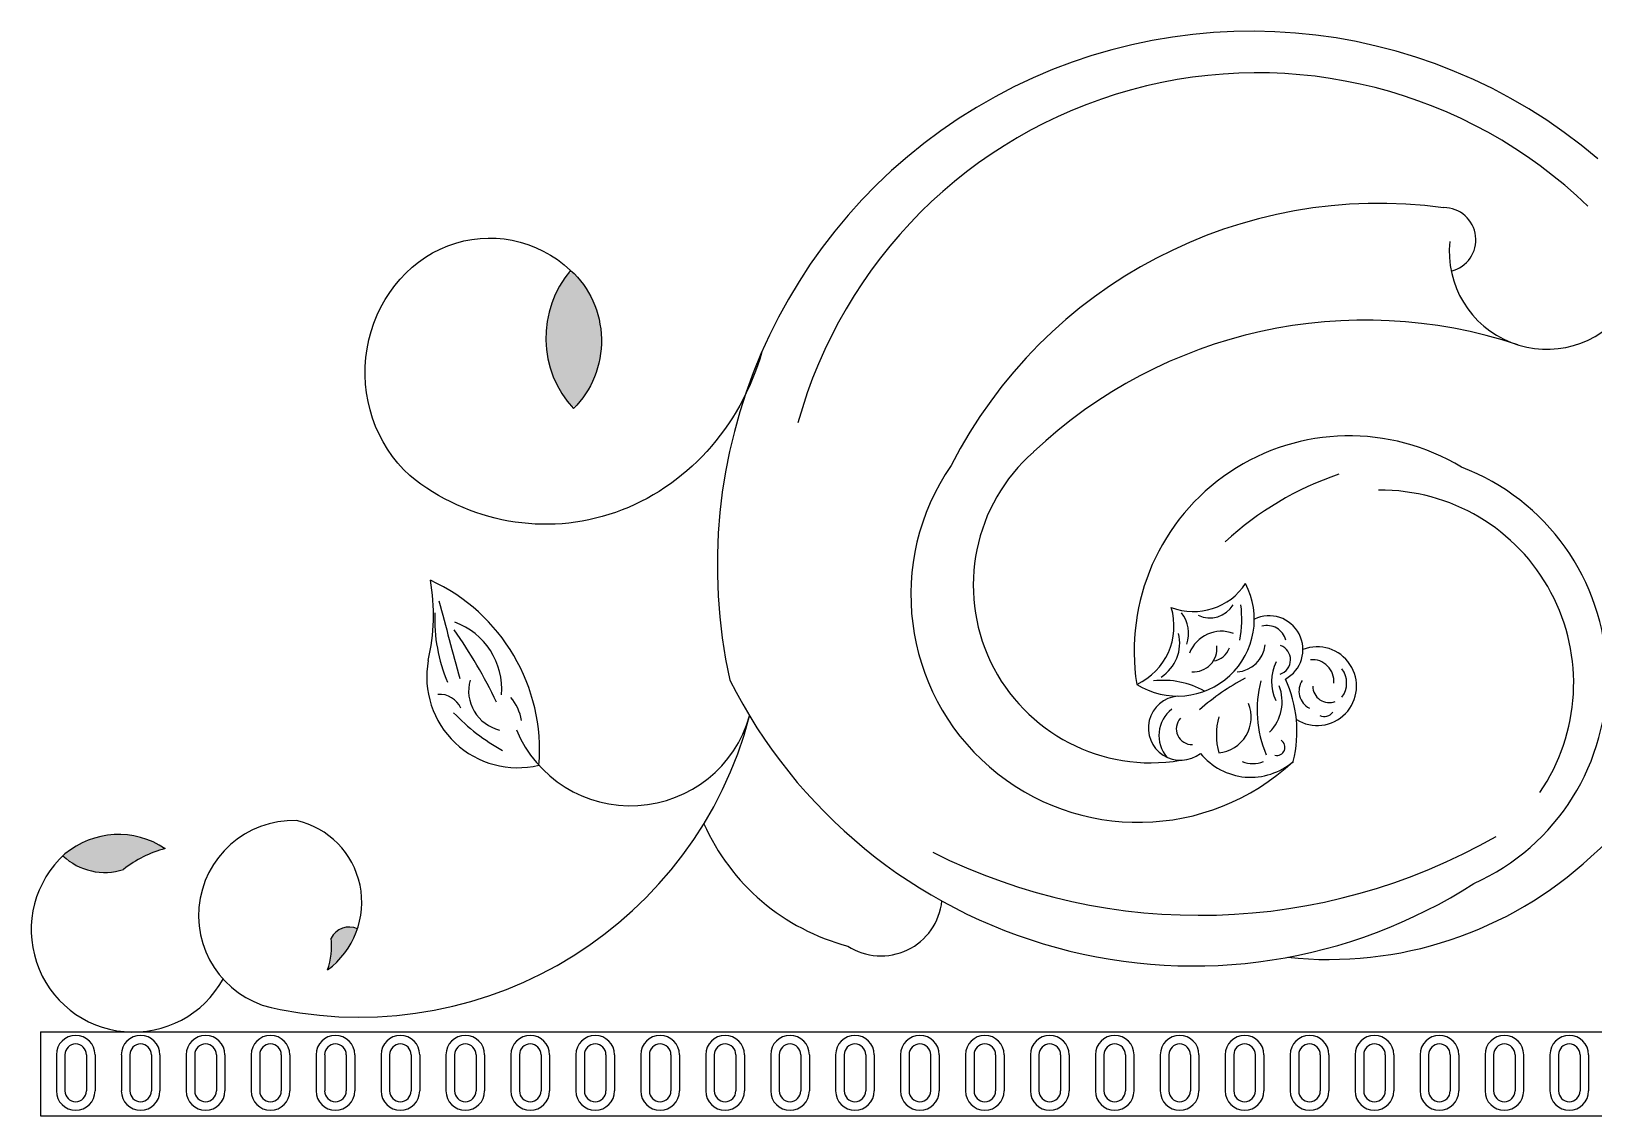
# Model space of a CAD drawing. Extents: x 12262 to 40734, y 30451 to 49613.
# Drawn here: x 16017.4 to 16343.2, y 34393.9 to 34620 of the extents above; entities that cross this region are included whole.
import ezdxf

# ---------------------------------------------------------------- set-up
doc = ezdxf.new("R2010")
doc.units = 0
doc.header["$LTSCALE"] = 0.85
doc.header["$MEASUREMENT"] = 0
doc.layers.get('0').update_dxf_attribs({"linetype": 'CONTINUOUS'})

# ---------------------------------------------------------------- blocks, each defined once
blk = doc.blocks.new('A$C3F570633')
h = blk.add_hatch(color=256)
edge = h.paths.add_edge_path()
edge.add_ellipse((147.16, 2717.21), major_axis=(0, 19.01), ratio=0.92634, start_angle=221.9639, end_angle=320.5536, ccw=False)
edge.add_ellipse((172.24, 2717.8), major_axis=(0, 20.57), ratio=0.92634, start_angle=46.7777, end_angle=135.7398, ccw=False)
for points in [[(65.14, 2607.02, -0.101228), (73.79, 2611.35, 0.333419), (52.9, 2610.25, 0.006628), (52.49, 2609.86, 0.275677)], [(108.41, 2592.7, -0.110684), (107.67, 2586.08, 0.155427), (113.91, 2594.65, 0.399305)]]:
    blk.add_hatch(color=256).paths.add_polyline_path(points)
for p, q in [((47.83, 2573.18), (753.67, 2573.18)), ((47.83, 2573.18), (47.83, 2555.68)), ((51.13, 2568.4), (51.13, 2560.85)), ((52.91, 2568.4), (52.91, 2560.85)), ((57.4, 2568.4), (57.4, 2560.85)), ((59.18, 2568.4), (59.18, 2560.85)), ((64.67, 2568.4), (64.67, 2560.85)), ((66.45, 2568.4), (66.45, 2560.85)), ((70.94, 2568.4), (70.94, 2560.85)), ((72.72, 2568.4), (72.72, 2560.85)), ((78.2, 2568.4), (78.2, 2560.85)), ((79.99, 2568.4), (79.99, 2560.85)), ((84.48, 2568.4), (84.48, 2560.85)), ((86.26, 2568.4), (86.26, 2560.85)), ((91.74, 2568.4), (91.74, 2560.85)), ((93.53, 2568.4), (93.53, 2560.85)), ((98.02, 2568.4), (98.02, 2560.85)), ((99.8, 2568.4), (99.8, 2560.85)), ((105.28, 2568.4), (105.28, 2560.85)), ((107.07, 2568.4), (107.07, 2560.85)), ((111.56, 2568.4), (111.56, 2560.85)), ((113.34, 2568.4), (113.34, 2560.85)), ((118.82, 2568.4), (118.82, 2560.85)), ((120.6, 2568.4), (120.6, 2560.85)), ((125.1, 2568.4), (125.1, 2560.85)), ((126.88, 2568.4), (126.88, 2560.85)), ((132.36, 2568.4), (132.36, 2560.85)), ((134.14, 2568.4), (134.14, 2560.85)), ((138.64, 2568.4), (138.64, 2560.85)), ((140.42, 2568.4), (140.42, 2560.85)), ((145.9, 2568.4), (145.9, 2560.85)), ((147.68, 2568.4), (147.68, 2560.85)), ((152.18, 2568.4), (152.18, 2560.85)), ((153.96, 2568.4), (153.96, 2560.85)), ((159.44, 2568.4), (159.44, 2560.85)), ((161.22, 2568.4), (161.22, 2560.85)), ((165.72, 2568.4), (165.72, 2560.85)), ((167.5, 2568.4), (167.5, 2560.85)), ((172.98, 2568.4), (172.98, 2560.85)), ((174.76, 2568.4), (174.76, 2560.85)), ((179.26, 2568.4), (179.26, 2560.85)), ((181.04, 2568.4), (181.04, 2560.85)), ((186.52, 2568.4), (186.52, 2560.85)), ((188.3, 2568.4), (188.3, 2560.85)), ((192.8, 2568.4), (192.8, 2560.85)), ((194.58, 2568.4), (194.58, 2560.85)), ((200.06, 2568.4), (200.06, 2560.85)), ((201.84, 2568.4), (201.84, 2560.85)), ((206.34, 2568.4), (206.34, 2560.85)), ((208.12, 2568.4), (208.12, 2560.85)), ((213.6, 2568.4), (213.6, 2560.85)), ((215.38, 2568.4), (215.38, 2560.85)), ((219.87, 2568.4), (219.87, 2560.85)), ((221.66, 2568.4), (221.66, 2560.85)), ((227.14, 2568.4), (227.14, 2560.85)), ((228.92, 2568.4), (228.92, 2560.85)), ((233.41, 2568.4), (233.41, 2560.85)), ((235.2, 2568.4), (235.2, 2560.85)), ((240.68, 2568.4), (240.68, 2560.85)), ((242.46, 2568.4), (242.46, 2560.85)), ((246.95, 2568.4), (246.95, 2560.85)), ((248.74, 2568.4), (248.74, 2560.85)), ((254.22, 2568.4), (254.22, 2560.85)), ((256, 2568.4), (256, 2560.85)), ((260.49, 2568.4), (260.49, 2560.85)), ((262.27, 2568.4), (262.27, 2560.85)), ((267.76, 2568.4), (267.76, 2560.85)), ((269.54, 2568.4), (269.54, 2560.85)), ((274.03, 2568.4), (274.03, 2560.85)), ((275.81, 2568.4), (275.81, 2560.85)), ((281.3, 2568.4), (281.3, 2560.85)), ((283.08, 2568.4), (283.08, 2560.85)), ((287.57, 2568.4), (287.57, 2560.85)), ((289.35, 2568.4), (289.35, 2560.85)), ((294.84, 2568.4), (294.84, 2560.85)), ((296.62, 2568.4), (296.62, 2560.85)), ((301.11, 2568.4), (301.11, 2560.85)), ((302.89, 2568.4), (302.89, 2560.85)), ((308.38, 2568.4), (308.38, 2560.85)), ((310.16, 2568.4), (310.16, 2560.85)), ((314.65, 2568.4), (314.65, 2560.85)), ((316.43, 2568.4), (316.43, 2560.85)), ((321.92, 2568.4), (321.92, 2560.85)), ((323.7, 2568.4), (323.7, 2560.85)), ((328.19, 2568.4), (328.19, 2560.85)), ((329.97, 2568.4), (329.97, 2560.85)), ((335.46, 2568.4), (335.46, 2560.85)), ((337.24, 2568.4), (337.24, 2560.85)), ((341.73, 2568.4), (341.73, 2560.85)), ((343.51, 2568.4), (343.51, 2560.85)), ((349, 2568.4), (349, 2560.85)), ((350.78, 2568.4), (350.78, 2560.85)), ((355.27, 2568.4), (355.27, 2560.85)), ((357.05, 2568.4), (357.05, 2560.85)), ((362.54, 2568.4), (362.54, 2560.85)), ((364.32, 2568.4), (364.32, 2560.85)), ((368.81, 2568.4), (368.81, 2560.85)), ((370.59, 2568.4), (370.59, 2560.85)), ((47.83, 2555.68), (753.67, 2555.68))]:
    blk.add_line(p, q)
for centre, radius, start, end in [((300.29, 2670.38), 111.36, 49.5808, 192.3837), ((301.52, 2673.74), 99.33, 46.0462, 164.6074), ((361.88, 2735.78), 20.33, 173.9454, 37.7959), ((326.96, 2645.62), 100.24, 82.3093, 152.9376), ((340.38, 2738.26), 6.71, 283.5992, 90), ((324.03, 2620.67), 100.85, 71.5926, 133.3254), ((320.75, 2652.49), 44.91, 58.6643, 188.8375), ((276.72, 2664.27), 47.43, 145.358, 312.9438), ((279.31, 2666.26), 37.01, 131.3835, 279.6487), ((339.52, 2627.25), 65.6, 108.6838, 132.917), ((327.46, 2646.94), 46.96, 294.1634, 69.2307), ((327.23, 2645.82), 40.26, 325.5368, 90.598), ((89.46, 2659.98), 40.31, 346.4758, 10.4673), ((112.99, 2631.93), 38.87, 355.2862, 65.5164), ((284.88, 2659.17), 16.02, 237.9468, 27.667), ((288.21, 2673.83), 13.05, 249.2051, 326.4114), ((2210.06, 3211.83), 2150.38, 194.78576, 195.23385), ((291.64, 2665.09), 5.65, 244.3468, 329.1761), ((274.69, 2659.13), 23.6, 349.4388, 7.4628), ((163.14, 2659.12), 33.13, 177.623, 203.2223), ((129.07, 2644.56), 14.92, 355.5445, 69.9985), ((270.73, 2657.76), 13.42, 294.9081, 16.7732), ((280.35, 2656.25), 6.83, 340.7863, 38.4346), ((304, 2652.86), 7.03, 298.7036, 116.1317), ((45.24, 2594.91), 108.37, 25.7002, 34.9438), ((276.94, 2654.18), 8.4, 302.8384, 13.9699), ((294.08, 2649.46), 7.2, 69.6303, 158.3841), ((303.55, 2653.79), 4.06, 14.5012, 105.303), ((288.21, 2653.11), 4.9, 266.2838, 5.8459), ((291.85, 2654.5), 4.05, 277.0906, 341.4468), ((296.91, 2654.52), 6.32, 273.4464, 353.5284), ((305.26, 2650.73), 3.18, 288.6362, 69.4505), ((314.01, 2645.22), 8.2, 238.0309, 111.303), ((147.31, 2647.18), 18.96, 169.7358, 283.4774), ((313.55, 2646.17), 9.07, 152.8006, 205.7821), ((312.99, 2646.23), 4.51, 354.8181, 95.2176), ((315.2, 2645.87), 4.95, 323.4591, 36.5409), ((145.52, 2644.28), 8.44, 164.9148, 256.3532), ((288.16, 2695.05), 108.15, 206.6773, 302.7563), ((281.9, 2628.84), 17.59, 60.6346, 96.5239), ((324.16, 2600.52), 52.78, 118.4873, 131.0582), ((325.31, 2640.23), 23.82, 165.2022, 202.9754), ((283.75, 2635.75), 26.03, 346.2088, 24.8539), ((314.22, 2644.19), 4.01, 146.3391, 242.6826), ((130.99, 2638.62), 4.9, 24.3612, 93.74), ((138.68, 2636.6), 9.53, 8.968, 41.0919), ((285.51, 2636.47), 6.7, 95.3913, 308.2546), ((297.64, 2642.01), 9.06, 315.2754, 21.4118), ((316.53, 2645.25), 3.45, 180.4651, 291.0671), ((114.27, 2660.38), 84.16, 258.7163, 345.2884), ((163.79, 2667.86), 41.03, 223.3651, 241.4165), ((170.84, 2646.13), 25.83, 202.821, 343.9979), ((287.93, 2634.93), 6.94, 127.6176, 220.6954), ((292.78, 2638.77), 7.47, 275.4671, 22.4102), ((315.52, 2641.02), 2.12, 243.3598, 325.6899), ((451.11, 2523.85), 117.33, 52.1846, 133.0017), ((287.91, 2636.31), 3.28, 137.4259, 271.4883), ((307.22, 2635.08), 14.23, 164.7387, 195.2613), ((305.59, 2632.49), 1.7, 256.2448, 58.229), ((300.16, 2639.77), 13.54, 219.2281, 310.98), ((300.58, 2634.59), 5.51, 246.4739, 293.5261), ((100.57, 2597.43), 19.78, 88.2494, 261.9601), ((97.33, 2600.16), 17.47, 306.2832, 77.2766), ((227.75, 2635.13), 45.59, 204.0456, 255.2178), ((64.08, 2596.87), 17.43, 56.1308, 129.8882), ((289.47, 2721.85), 124.39, 243.4355, 299.8011), ((67.2, 2594.44), 21.32, 132.14, 331.2262), ((61.19, 2619.05), 12.65, 226.525, 288.1742), ((80.03, 2588.04), 24.13, 104.9902, 128.1113), ((316.42, 2668.78), 80.53, 263.8941, 312.7626), ((223.07, 2601.75), 12.76, 237.0091, 354.1215), ((112.18, 2590.78), 4.23, 66.0062, 153.0746), ((93.26, 2591.05), 15.24, 340.9631, 6.2273), ((55.15, 2568.4), 4.03, 0, 180), ((55.15, 2568.4), 2.25, 0, 180), ((68.69, 2568.4), 4.03, 0, 180), ((68.69, 2568.4), 2.25, 0, 180), ((82.23, 2568.4), 4.03, 0, 180), ((82.23, 2568.4), 2.25, 0, 180), ((95.77, 2568.4), 4.03, 0, 180), ((95.77, 2568.4), 2.25, 0, 180), ((109.31, 2568.4), 4.03, 0, 180), ((109.31, 2568.4), 2.25, 0, 180), ((122.85, 2568.4), 4.03, 0, 180), ((122.85, 2568.4), 2.25, 0, 180), ((136.39, 2568.4), 4.03, 0, 180), ((136.39, 2568.4), 2.25, 0, 180), ((149.93, 2568.4), 4.03, 0, 180), ((149.93, 2568.4), 2.25, 0, 180), ((163.47, 2568.4), 4.03, 0, 180), ((163.47, 2568.4), 2.25, 0, 180), ((177.01, 2568.4), 4.03, 0, 180), ((177.01, 2568.4), 2.25, 0, 180), ((190.55, 2568.4), 4.03, 0, 180), ((190.55, 2568.4), 2.25, 0, 180), ((204.09, 2568.4), 4.03, 0, 180), ((204.09, 2568.4), 2.25, 0, 180), ((217.63, 2568.4), 4.03, 0, 180), ((217.63, 2568.4), 2.25, 0, 180), ((231.17, 2568.4), 4.03, 0, 180), ((231.17, 2568.4), 2.25, 0, 180), ((244.71, 2568.4), 4.03, 0, 180), ((244.71, 2568.4), 2.25, 0, 180), ((258.25, 2568.4), 4.03, 0, 180), ((258.25, 2568.4), 2.25, 0, 180), ((271.79, 2568.4), 4.03, 0, 180), ((271.79, 2568.4), 2.25, 0, 180), ((285.33, 2568.4), 4.03, 0, 180), ((285.33, 2568.4), 2.25, 0, 180), ((298.87, 2568.4), 4.03, 0, 180), ((298.87, 2568.4), 2.25, 0, 180), ((312.41, 2568.4), 4.03, 0, 180), ((312.41, 2568.4), 2.25, 0, 180), ((325.95, 2568.4), 4.03, 0, 180), ((325.95, 2568.4), 2.25, 0, 180), ((339.49, 2568.4), 4.03, 0, 180), ((339.49, 2568.4), 2.25, 0, 180), ((353.03, 2568.4), 4.03, 0, 180), ((353.03, 2568.4), 2.25, 0, 180), ((366.57, 2568.4), 4.03, 0, 180), ((366.57, 2568.4), 2.25, 0, 180), ((55.15, 2560.85), 4.03, 180, 0), ((55.15, 2560.85), 2.25, 180, 0), ((68.69, 2560.85), 4.03, 180, 0), ((68.69, 2560.85), 2.25, 180, 0), ((82.23, 2560.85), 4.03, 180, 0), ((82.23, 2560.85), 2.25, 180, 0), ((95.77, 2560.85), 4.03, 180, 0), ((95.77, 2560.85), 2.25, 180, 0), ((109.31, 2560.85), 4.03, 180, 0), ((109.31, 2560.85), 2.25, 180, 0), ((122.85, 2560.85), 4.03, 180, 0), ((122.85, 2560.85), 2.25, 180, 0), ((136.39, 2560.85), 4.03, 180, 0), ((136.39, 2560.85), 2.25, 180, 0), ((149.93, 2560.85), 4.03, 180, 0), ((149.93, 2560.85), 2.25, 180, 0), ((163.47, 2560.85), 4.03, 180, 0), ((163.47, 2560.85), 2.25, 180, 0), ((177.01, 2560.85), 4.03, 180, 0), ((177.01, 2560.85), 2.25, 180, 0), ((190.55, 2560.85), 4.03, 180, 0), ((190.55, 2560.85), 2.25, 180, 0), ((204.09, 2560.85), 4.03, 180, 0), ((204.09, 2560.85), 2.25, 180, 0), ((217.63, 2560.85), 4.03, 180, 0), ((217.63, 2560.85), 2.25, 180, 0), ((231.17, 2560.85), 4.03, 180, 0), ((231.17, 2560.85), 2.25, 180, 0), ((244.71, 2560.85), 4.03, 180, 0), ((244.71, 2560.85), 2.25, 180, 0), ((258.25, 2560.85), 4.03, 180, 0), ((258.25, 2560.85), 2.25, 180, 0), ((271.79, 2560.85), 4.03, 180, 0), ((271.79, 2560.85), 2.25, 180, 0), ((285.33, 2560.85), 4.03, 180, 0), ((285.33, 2560.85), 2.25, 180, 0), ((298.87, 2560.85), 4.03, 180, 0), ((298.87, 2560.85), 2.25, 180, 0), ((312.41, 2560.85), 4.03, 180, 0), ((312.41, 2560.85), 2.25, 180, 0), ((325.95, 2560.85), 4.03, 180, 0), ((325.95, 2560.85), 2.25, 180, 0), ((339.49, 2560.85), 4.03, 180, 0), ((339.49, 2560.85), 2.25, 180, 0), ((353.03, 2560.85), 4.03, 180, 0), ((353.03, 2560.85), 2.25, 180, 0), ((366.57, 2560.85), 4.03, 180, 0), ((366.57, 2560.85), 2.25, 180, 0)]:
    blk.add_arc(centre, radius, start, end)
at = {"extrusion": (0, 0, -1)}
for centre, major_axis, start_param, end_param in [((141.47, 2710.61), (0, 28.02), 3.839113, 6.991385), ((147.16, 2717.21), (0, 19.01), 0.688469, 2.409184), ((153.11, 2729.91), (0, 50.96), 1.869981, 3.784735)]:
    blk.add_ellipse(centre, major_axis=major_axis, ratio=0.92634, start_param=start_param, end_param=end_param, dxfattribs=at)
blk.add_ellipse((172.24, 2717.8), major_axis=(0, 20.57), ratio=0.92634, start_param=0.816425, end_param=2.369107)

msp = doc.modelspace()

# ---------------------------------------------------------------- block references
msp.add_blockref('A$C3F570633', (15971.49, 31838.23))

doc.saveas('drawing.dxf')
